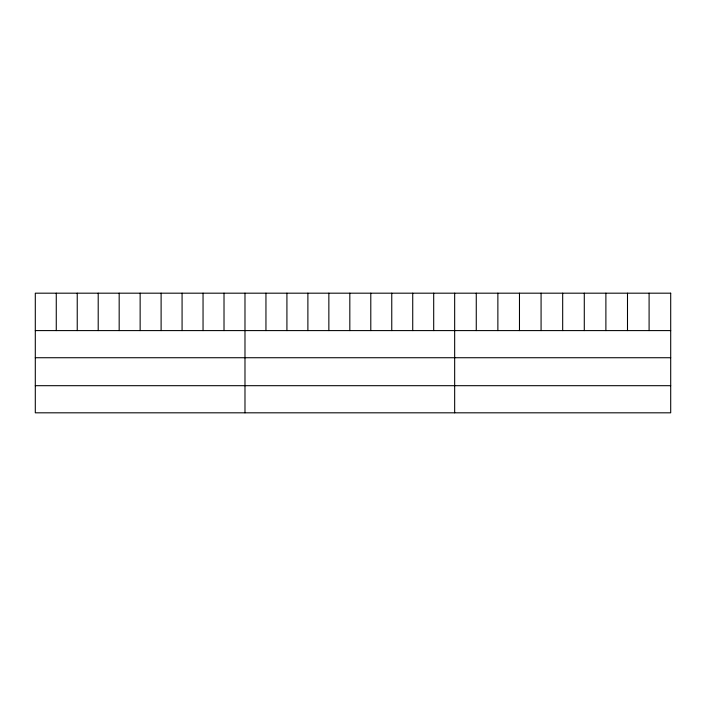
<?xml version="1.0" encoding="UTF-8"?>
<svg xmlns="http://www.w3.org/2000/svg" width="706" height="706" viewBox="0 0 706 706"><rect width="100%" height="100%" fill="white"/><g stroke="black" fill="none" stroke-linecap="round" stroke-linejoin="round"><path stroke-width="1.06" d="M35.3 330.593L670.7 330.593M35.3 357.73L670.7 357.73M35.3 385.688L670.7 385.688M649.096 293.184L649.096 330.593M627.493 293.184L627.493 330.593M605.889 293.184L605.889 330.593M584.286 293.184L584.286 330.593M562.682 293.184L562.682 330.593M541.078 293.184L541.078 330.593M519.475 293.184L519.475 330.593M497.871 293.184L497.871 330.593M476.268 293.184L476.268 330.593M454.664 293.184L454.664 412.816M433.696 293.184L433.696 330.593M412.728 293.184L412.728 330.593M391.759 293.184L391.759 330.593M370.791 293.184L370.791 330.593M349.823 293.184L349.823 330.593M328.855 293.184L328.855 330.593M307.887 293.184L307.887 330.593M286.918 293.184L286.918 330.593M265.95 293.184L265.95 330.593M244.982 293.184L244.982 412.816M224.014 293.184L224.014 330.593M203.046 293.184L203.046 330.593M182.077 293.184L182.077 330.593M161.109 293.184L161.109 330.593M140.141 293.184L140.141 330.593M119.173 293.184L119.173 330.593M98.205 293.184L98.205 330.593M77.236 293.184L77.236 330.593M56.268 293.184L56.268 330.593M670.7 293.184L35.3 293.184L35.3 412.816L670.7 412.816L670.7 293.184"/></g></svg>
